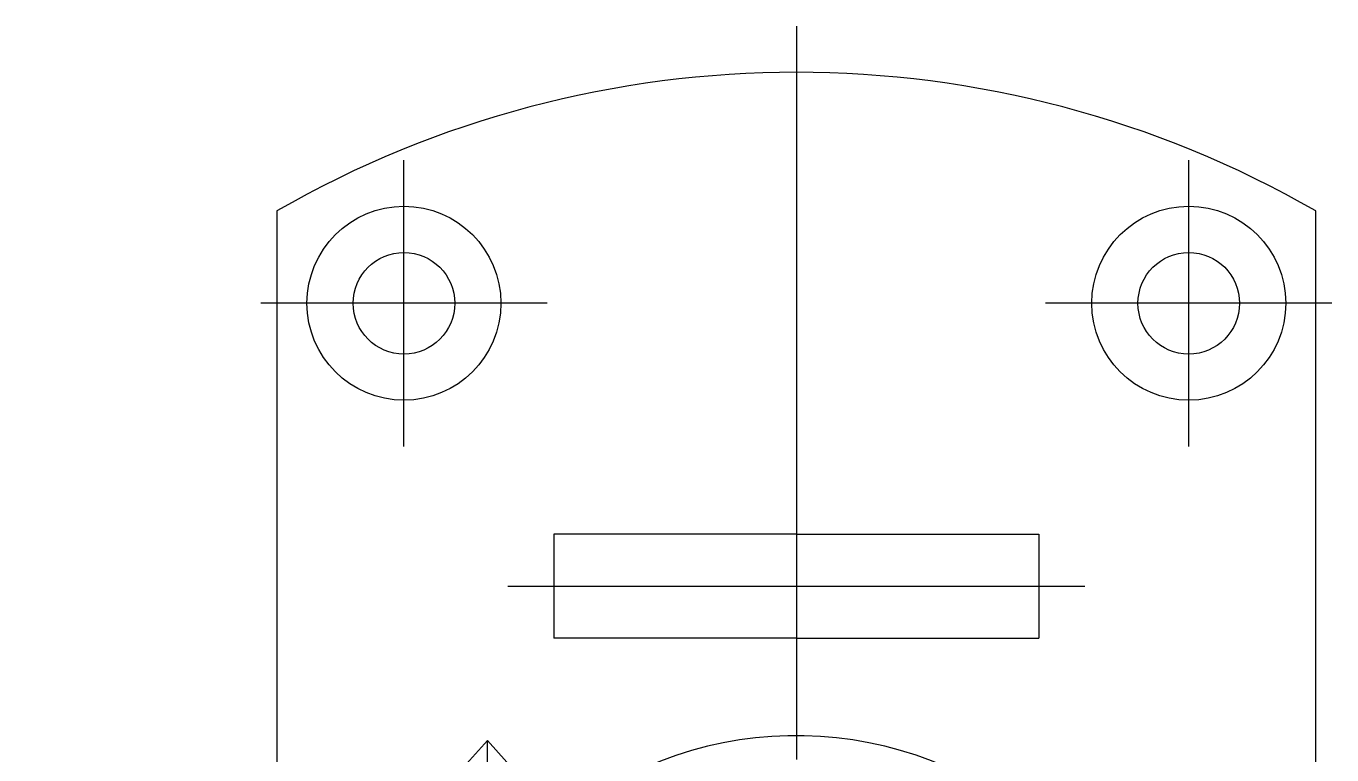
# Model space of a CAD drawing. Extents: x -139 to 76, y -217 to 47.
# Drawn here: x -33.4 to 23.2, y 15.4 to 47 of the extents above; entities that cross this region are included whole.
import ezdxf

# ---------------------------------------------------------------- set-up
doc = ezdxf.new("R2010")
doc.units = 0
doc.linetypes.add('CENTER', pattern=[50.8, 31.75, -6.35, 6.35, -6.35])
doc.layers.get('0').update_dxf_attribs({"linetype": 'CONTINUOUS'})
doc.layers.add('CENTER', color=1, linetype='CONTINUOUS')

msp = doc.modelspace()

# ---------------------------------------------------------------- linework, layer by layer
at = {"color": 7, "linetype": 'CONTINUOUS'}
for p, q in [((-22.5, 39), (-22.5, 5.984)), ((22.5, -17.822), (22.5, 39)), ((0, 25), (-10.5, 25)), ((-10.5, 25), (-10.5, 20.5)), ((0, 25), (10.5, 25)), ((10.5, 25), (10.5, 20.5)), ((0, 20.5), (-10.5, 20.5)), ((0, 20.5), (10.5, 20.5)), ((-33.367, -6.025), (-13.373, 16.07)), ((-13.377, 14.892), (-13.373, 16.07)), ((-13.373, 16.07), (-9.546, 11.791))]:
    msp.add_line(p, q, dxfattribs=at)
for centre, radius in [((-17, 35), 4.2), ((17, 35), 4.2), ((-17, 35), 2.2), ((17, 35), 2.2)]:
    msp.add_circle(centre, radius, dxfattribs=at)
for centre, radius, start, end in [((0, -0.188), 45.188, 60.1372, 119.8628), ((0, 0), 16.276, 246.898, 129.1856)]:
    msp.add_arc(centre, radius, start, end, dxfattribs=at)
at = {"layer": 'CENTER', "color": 1, "linetype": 'CENTER'}
for p, q in [((0, 47), (0, -47)), ((-17, 28.8), (-17, 41.2)), ((17, 28.8), (17, 41.2)), ((-10.8, 35), (-23.2, 35)), ((23.2, 35), (10.8, 35)), ((-12.5, 22.75), (12.5, 22.75))]:
    msp.add_line(p, q, dxfattribs=at)

doc.saveas('drawing.dxf')
